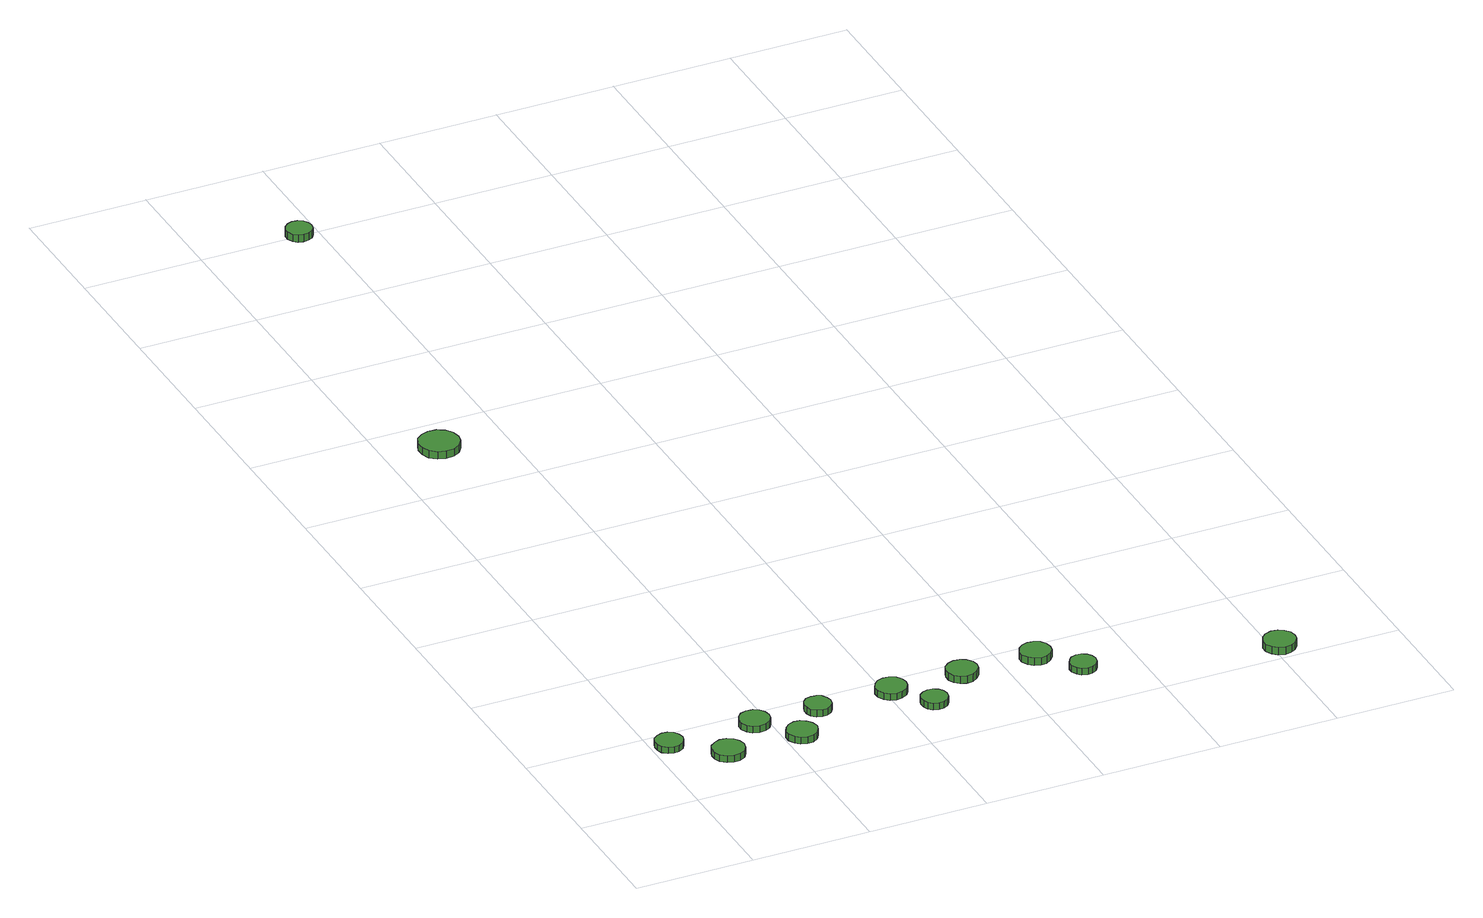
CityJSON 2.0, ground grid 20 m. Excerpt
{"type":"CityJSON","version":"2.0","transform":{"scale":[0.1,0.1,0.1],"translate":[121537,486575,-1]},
"CityObjects":{
"tree1":{"type":"SolitaryVegetationObject","attributes":{"function":"something"},"geometry":[{"type":"MultiSurface","lod":"1","boundaries":[[[0,1,2,3,4,5,6,7,8,9,10,11,12,13,14]],[[15,16,17,18,19,20,21,22,23,24,25,26,27,28,29]],[[0,29,28,1]],[[1,28,27,2]],[[2,27,26,3]],[[3,26,25,4]],[[4,25,24,5]],[[5,24,23,6]],[[6,23,22,7]],[[7,22,21,8]],[[8,21,20,9]],[[9,20,19,10]],[[10,19,18,11]],[[11,18,17,12]],[[12,17,16,13]],[[13,16,15,14]],[[14,15,29,0]]]}]},
"tree2":{"type":"SolitaryVegetationObject","attributes":{"function":"something"},"geometry":[{"type":"MultiSurface","lod":"1","boundaries":[[[30,31,32,33,34,35,36,37,38,39,40,41,42,43,44]],[[45,46,47,48,49,50,51,52,53,54,55,56,57,58,59]],[[30,59,58,31]],[[31,58,57,32]],[[32,57,56,33]],[[33,56,55,34]],[[34,55,54,35]],[[35,54,53,36]],[[36,53,52,37]],[[37,52,51,38]],[[38,51,50,39]],[[39,50,49,40]],[[40,49,48,41]],[[41,48,47,42]],[[42,47,46,43]],[[43,46,45,44]],[[44,45,59,30]]]}]},
"tree3":{"type":"SolitaryVegetationObject","attributes":{"function":"something"},"geometry":[{"type":"MultiSurface","lod":"1","boundaries":[[[60,61,62,63,64,65,66,67,68,69,70,71,72,73,74]],[[75,76,77,78,79,80,81,82,83,84,85,86,87,88,89]],[[60,89,88,61]],[[61,88,87,62]],[[62,87,86,63]],[[63,86,85,64]],[[64,85,84,65]],[[65,84,83,66]],[[66,83,82,67]],[[67,82,81,68]],[[68,81,80,69]],[[69,80,79,70]],[[70,79,78,71]],[[71,78,77,72]],[[72,77,76,73]],[[73,76,75,74]],[[74,75,89,60]]]}]},
"tree4":{"type":"SolitaryVegetationObject","attributes":{"function":"something"},"geometry":[{"type":"MultiSurface","lod":"1","boundaries":[[[90,91,92,93,94,95,96,97,98,99,100,101,102,103,104]],[[105,106,107,108,109,110,111,112,113,114,115,116,117,118,119]],[[90,119,118,91]],[[91,118,117,92]],[[92,117,116,93]],[[93,116,115,94]],[[94,115,114,95]],[[95,114,113,96]],[[96,113,112,97]],[[97,112,111,98]],[[98,111,110,99]],[[99,110,109,100]],[[100,109,108,101]],[[101,108,107,102]],[[102,107,106,103]],[[103,106,105,104]],[[104,105,119,90]]]}]},
"tree5":{"type":"SolitaryVegetationObject","attributes":{"function":"something"},"geometry":[{"type":"MultiSurface","lod":"1","boundaries":[[[120,121,122,123,124,125,126,127,128,129,130,131,132,133,134]],[[135,136,137,138,139,140,141,142,143,144,145,146,147,148,149]],[[120,149,148,121]],[[121,148,147,122]],[[122,147,146,123]],[[123,146,145,124]],[[124,145,144,125]],[[125,144,143,126]],[[126,143,142,127]],[[127,142,141,128]],[[128,141,140,129]],[[129,140,139,130]],[[130,139,138,131]],[[131,138,137,132]],[[132,137,136,133]],[[133,136,135,134]],[[134,135,149,120]]]}]},
"tree6":{"type":"SolitaryVegetationObject","attributes":{"function":"something"},"geometry":[{"type":"MultiSurface","lod":"1","boundaries":[[[150,151,152,153,154,155,156,157,158,159,160,161,162,163,164]],[[165,166,167,168,169,170,171,172,173,174,175,176,177,178,179]],[[150,179,178,151]],[[151,178,177,152]],[[152,177,176,153]],[[153,176,175,154]],[[154,175,174,155]],[[155,174,173,156]],[[156,173,172,157]],[[157,172,171,158]],[[158,171,170,159]],[[159,170,169,160]],[[160,169,168,161]],[[161,168,167,162]],[[162,167,166,163]],[[163,166,165,164]],[[164,165,179,150]]]}]},
"tree7":{"type":"SolitaryVegetationObject","attributes":{"function":"something"},"geometry":[{"type":"MultiSurface","lod":"1","boundaries":[[[180,181,182,183,184,185,186,187,188,189,190,191,192,193,194]],[[195,196,197,198,199,200,201,202,203,204,205,206,207,208,209]],[[180,209,208,181]],[[181,208,207,182]],[[182,207,206,183]],[[183,206,205,184]],[[184,205,204,185]],[[185,204,203,186]],[[186,203,202,187]],[[187,202,201,188]],[[188,201,200,189]],[[189,200,199,190]],[[190,199,198,191]],[[191,198,197,192]],[[192,197,196,193]],[[193,196,195,194]],[[194,195,209,180]]]}]},
"tree8":{"type":"SolitaryVegetationObject","attributes":{"function":"something"},"geometry":[{"type":"MultiSurface","lod":"1","boundaries":[[[210,211,212,213,214,215,216,217,218,219,220,221,222,223,224]],[[225,226,227,228,229,230,231,232,233,234,235,236,237,238,239]],[[210,239,238,211]],[[211,238,237,212]],[[212,237,236,213]],[[213,236,235,214]],[[214,235,234,215]],[[215,234,233,216]],[[216,233,232,217]],[[217,232,231,218]],[[218,231,230,219]],[[219,230,229,220]],[[220,229,228,221]],[[221,228,227,222]],[[222,227,226,223]],[[223,226,225,224]],[[224,225,239,210]]]}]},
"tree9":{"type":"SolitaryVegetationObject","attributes":{"function":"something"},"geometry":[{"type":"MultiSurface","lod":"1","boundaries":[[[240,241,242,243,244,245,246,247,248,249,250,251,252,253,254]],[[255,256,257,258,259,260,261,262,263,264,265,266,267,268,269]],[[240,269,268,241]],[[241,268,267,242]],[[242,267,266,243]],[[243,266,265,244]],[[244,265,264,245]],[[245,264,263,246]],[[246,263,262,247]],[[247,262,261,248]],[[248,261,260,249]],[[249,260,259,250]],[[250,259,258,251]],[[251,258,257,252]],[[252,257,256,253]],[[253,256,255,254]],[[254,255,269,240]]]}]},
"tree10":{"type":"SolitaryVegetationObject","attributes":{"function":"something"},"geometry":[{"type":"MultiSurface","lod":"1","boundaries":[[[270,271,272,273,274,275,276,277,278,279,280,281,282,283,284]],[[285,286,287,288,289,290,291,292,293,294,295,296,297,298,299]],[[270,299,298,271]],[[271,298,297,272]],[[272,297,296,273]],[[273,296,295,274]],[[274,295,294,275]],[[275,294,293,276]],[[276,293,292,277]],[[277,292,291,278]],[[278,291,290,279]],[[279,290,289,280]],[[280,289,288,281]],[[281,288,287,282]],[[282,287,286,283]],[[283,286,285,284]],[[284,285,299,270]]]}]},
"tree11":{"type":"SolitaryVegetationObject","attributes":{"function":"something"},"geometry":[{"type":"MultiSurface","lod":"1","boundaries":[[[300,301,302,303,304,305,306,307,308,309,310,311,312,313,314]],[[315,316,317,318,319,320,321,322,323,324,325,326,327,328,329]],[[300,329,328,301]],[[301,328,327,302]],[[302,327,326,303]],[[303,326,325,304]],[[304,325,324,305]],[[305,324,323,306]],[[306,323,322,307]],[[307,322,321,308]],[[308,321,320,309]],[[309,320,319,310]],[[310,319,318,311]],[[311,318,317,312]],[[312,317,316,313]],[[313,316,315,314]],[[314,315,329,300]]]}]},
"tree12":{"type":"SolitaryVegetationObject","attributes":{"function":"something"},"geometry":[{"type":"MultiSurface","lod":"1","boundaries":[[[330,331,332,333,334,335,336,337,338,339,340,341,342,343,344]],[[345,346,347,348,349,350,351,352,353,354,355,356,357,358,359]],[[330,359,358,331]],[[331,358,357,332]],[[332,357,356,333]],[[333,356,355,334]],[[334,355,354,335]],[[335,354,353,336]],[[336,353,352,337]],[[337,352,351,338]],[[338,351,350,339]],[[339,350,349,340]],[[340,349,348,341]],[[341,348,347,342]],[[342,347,346,343]],[[343,346,345,344]],[[344,345,359,330]]]}]},
"tree13":{"type":"SolitaryVegetationObject","attributes":{"function":"something"},"geometry":[{"type":"MultiSurface","lod":"1","boundaries":[[[360,361,362,363,364,365,366,367,368,369,370,371,372,373,374]],[[375,376,377,378,379,380,381,382,383,384,385,386,387,388,389]],[[360,389,388,361]],[[361,388,387,362]],[[362,387,386,363]],[[363,386,385,364]],[[364,385,384,365]],[[365,384,383,366]],[[366,383,382,367]],[[367,382,381,368]],[[368,381,380,369]],[[369,380,379,370]],[[370,379,378,371]],[[371,378,377,372]],[[372,377,376,373]],[[373,376,375,374]],[[374,375,389,360]]]}]}
},
"vertices":[
[53,167,19],[51,176,19],[46,184,19],[37,189,19],[28,190,19],[19,187,19],[11,181,19],[8,172,19],[8,162,19],[11,153,19],[19,147,19],[28,144,19],[37,145,19],[46,150,19],[51,158,19],[51,158,8],[46,150,8],[37,145,8],[28,144,8],[19,147,8],[11,153,8],[8,162,8],[8,172,8],[11,181,8],[19,187,8],[28,190,8],[37,189,8],[46,184,8],[51,176,8],[53,167,8],
[129,104,21],[126,115,21],[120,124,21],[110,130,21],[99,131,21],[89,127,21],[80,120,21],[76,110,21],[76,99,21],[80,89,21],[89,81,21],[99,78,21],[110,79,21],[120,84,21],[126,93,21],[126,93,9],[120,84,9],[110,79,9],[99,78,9],[89,81,9],[80,89,9],[76,99,9],[76,110,9],[80,120,9],[89,127,9],[99,131,9],[110,130,9],[120,124,9],[126,115,9],[129,104,9],
[201,167,21],[199,177,21],[193,186,21],[184,191,21],[173,192,21],[163,189,21],[156,182,21],[151,172,21],[151,162,21],[156,152,21],[163,145,21],[173,142,21],[184,143,21],[193,148,21],[199,157,21],[199,157,9],[193,148,9],[184,143,9],[173,142,9],[163,145,9],[156,152,9],[151,162,9],[151,172,9],[156,182,9],[163,189,9],[173,192,9],[184,191,9],[193,186,9],[199,177,9],[201,167,9],
[253,102,23],[250,113,23],[244,121,23],[235,127,23],[225,128,23],[214,124,23],[207,117,23],[202,108,23],[202,97,23],[207,87,23],[214,80,23],[225,77,23],[235,78,23],[244,83,23],[250,92,23],[250,92,11],[244,83,11],[235,78,11],[225,77,11],[214,80,11],[207,87,11],[202,97,11],[202,108,11],[207,117,11],[214,124,11],[225,128,11],[235,127,11],[244,121,11],[250,113,11],[253,102,11],
[306,166,21],[304,175,21],[299,183,21],[291,187,21],[282,188,21],[273,186,21],[266,179,21],[263,171,21],[263,162,21],[266,153,21],[273,147,21],[282,144,21],[291,145,21],[299,150,21],[304,157,21],[304,157,9],[299,150,9],[291,145,9],[282,144,9],[273,147,9],[266,153,9],[263,162,9],[263,171,9],[266,179,9],[273,186,9],[282,188,9],[291,187,9],[299,183,9],[304,175,9],[306,166,9],
[124,1129,22],[121,1143,22],[113,1154,22],[101,1161,22],[87,1162,22],[74,1158,22],[63,1149,22],[58,1136,22],[58,1122,22],[63,1109,22],[74,1100,22],[87,1096,22],[101,1097,22],[113,1104,22],[121,1115,22],[121,1115,9],[113,1104,9],[101,1097,9],[87,1096,9],[74,1100,9],[63,1109,9],[58,1122,9],[58,1136,9],[63,1149,9],[74,1158,9],[87,1162,9],[101,1161,9],[113,1154,9],[121,1143,9],[124,1129,9],
[435,166,21],[433,176,21],[427,185,21],[417,190,21],[407,191,21],[397,188,21],[389,181,21],[384,171,21],[384,160,21],[389,150,21],[397,143,21],[407,140,21],[417,141,21],[427,147,21],[433,155,21],[433,155,9],[427,147,9],[417,141,9],[407,140,9],[397,143,9],[389,150,9],[384,160,9],[384,171,9],[389,181,9],[397,188,9],[407,191,9],[417,190,9],[427,185,9],[433,176,9],[435,166,9],
[476,103,24],[474,112,24],[469,119,24],[461,124,24],[452,125,24],[443,122,24],[436,116,24],[433,108,24],[433,98,24],[436,90,24],[443,84,24],[452,81,24],[461,82,24],[469,87,24],[474,94,24],[474,94,12],[469,87,12],[461,82,12],[452,81,12],[443,84,12],[436,90,12],[433,98,12],[433,108,12],[436,116,12],[443,122,12],[452,125,12],[461,124,12],[469,119,12],[474,112,12],[476,103,12],
[556,165,22],[554,175,22],[547,184,22],[538,189,22],[527,190,22],[517,187,22],[509,180,22],[505,170,22],[505,159,22],[509,150,22],[517,143,22],[527,139,22],[538,140,22],[547,146,22],[554,154,22],[554,154,9],[547,146,9],[538,140,9],[527,139,9],[517,143,9],[509,150,9],[505,159,9],[505,170,9],[509,180,9],[517,187,9],[527,190,9],[538,189,9],[547,184,9],[554,175,9],[556,165,9],
[681,164,23],[679,174,23],[673,183,23],[663,188,23],[653,189,23],[643,186,23],[635,179,23],[630,169,23],[630,159,23],[635,149,23],[643,142,23],[653,138,23],[663,139,23],[673,145,23],[679,153,23],[679,153,10],[673,145,10],[663,139,10],[653,138,10],[643,142,10],[635,149,10],[630,159,10],[630,169,10],[635,179,10],[643,186,10],[653,189,10],[663,188,10],[673,183,10],[679,174,10],[681,164,10],
[188,1797,25],[186,1806,25],[181,1814,25],[173,1818,25],[164,1819,25],[156,1816,25],[149,1810,25],[145,1802,25],[145,1793,25],[149,1784,25],[156,1778,25],[164,1776,25],[173,1777,25],[181,1781,25],[186,1788,25],[186,1788,12],[181,1781,12],[173,1777,12],[164,1776,12],[156,1778,12],[149,1784,12],[145,1793,12],[145,1802,12],[149,1810,12],[156,1816,12],[164,1819,12],[173,1818,12],[181,1814,12],[186,1806,12],[188,1797,12],
[729,100,24],[727,109,24],[722,116,24],[714,121,24],[705,122,24],[696,119,24],[690,113,24],[686,105,24],[686,96,24],[690,87,24],[696,81,24],[705,78,24],[714,79,24],[722,84,24],[727,91,24],[727,91,12],[722,84,12],[714,79,12],[705,78,12],[696,81,12],[690,87,12],[686,96,12],[686,105,12],[690,113,12],[696,119,12],[705,122,12],[714,121,12],[722,116,12],[727,109,12],[729,100,12],
[1036,28,26],[1034,39,26],[1027,48,26],[1018,53,26],[1007,55,26],[996,51,26],[988,44,26],[983,34,26],[983,22,26],[988,12,26],[996,5,26],[1007,1,26],[1018,3,26],[1027,8,26],[1034,17,26],[1034,17,13],[1027,8,13],[1018,3,13],[1007,1,13],[996,5,13],[988,12,13],[983,22,13],[983,34,13],[988,44,13],[996,51,13],[1007,55,13],[1018,53,13],[1027,48,13],[1034,39,13],[1036,28,13]
]}
